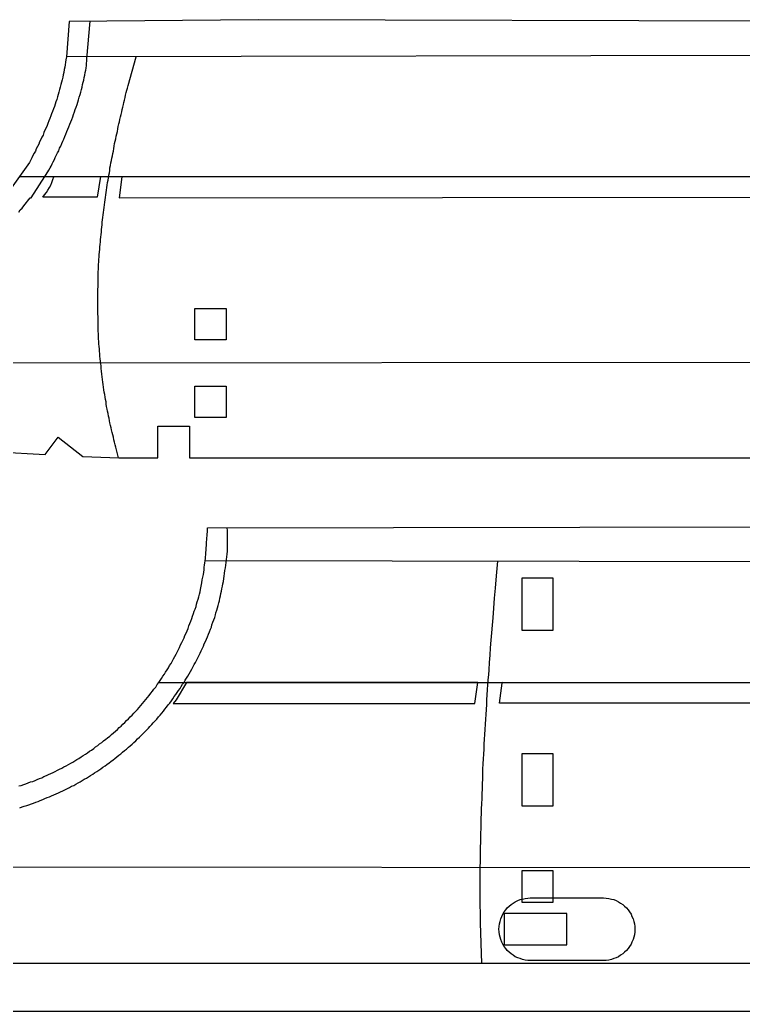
# Model space of a CAD drawing. Extents: x 11 to 591, y 39 to 419.
# Drawn here: x 410.3 to 469.1, y 39 to 119.6 of the extents above; entities that cross this region are included whole.
import ezdxf

# ---------------------------------------------------------------- set-up
doc = ezdxf.new("R2010")
doc.units = 0
doc.layers.get('0').update_dxf_attribs({"linetype": 'CONTINUOUS'})

msp = doc.modelspace()

# ---------------------------------------------------------------- linework, layer by layer
at = {"color": 3}
for p, q in [((414.265419, 119.505266), (414.040419, 116.605266)), ((429.640419, 119.630266), (414.265419, 119.505266)), ((512.665419, 119.430266), (429.640419, 119.630266)), ((413.965419, 116.180266), (413.940419, 115.980266)), ((413.990419, 116.380266), (413.965419, 116.180266)), ((414.040419, 116.605266), (413.990419, 116.380266)), ((413.865419, 115.580266), (413.840419, 115.355266)), ((413.915419, 115.780266), (413.865419, 115.580266)), ((413.940419, 115.980266), (413.915419, 115.780266)), ((413.690419, 114.755266), (413.640419, 114.555266)), ((413.740419, 114.955266), (413.690419, 114.755266)), ((413.790419, 115.155266), (413.740419, 114.955266)), ((413.840419, 115.355266), (413.790419, 115.155266)), ((413.440419, 113.755266), (413.365419, 113.555266)), ((413.490419, 113.955266), (413.440419, 113.755266)), ((413.540419, 114.155266), (413.490419, 113.955266)), ((413.590419, 114.355266), (413.540419, 114.155266)), ((413.640419, 114.555266), (413.590419, 114.355266)), ((413.190419, 112.955266), (413.115419, 112.780266)), ((413.265419, 113.155266), (413.190419, 112.955266)), ((413.315419, 113.355266), (413.265419, 113.155266)), ((413.365419, 113.555266), (413.315419, 113.355266)), ((412.915419, 112.180266), (412.840419, 111.980266)), ((412.990419, 112.380266), (412.915419, 112.180266)), ((413.065419, 112.580266), (412.990419, 112.380266)), ((413.115419, 112.780266), (413.065419, 112.580266)), ((412.615419, 111.405266), (412.540419, 111.205266)), ((412.690419, 111.605266), (412.615419, 111.405266)), ((412.765419, 111.805266), (412.690419, 111.605266)), ((412.840419, 111.980266), (412.765419, 111.805266)), ((412.290419, 110.655266), (412.215419, 110.455266)), ((412.390419, 110.830266), (412.290419, 110.655266)), ((412.465419, 111.030266), (412.390419, 110.830266)), ((412.540419, 111.205266), (412.465419, 111.030266)), ((411.965419, 109.880266), (411.865419, 109.705266)), ((412.040419, 110.080266), (411.965419, 109.880266)), ((412.140419, 110.255266), (412.040419, 110.080266)), ((412.215419, 110.455266), (412.140419, 110.255266)), ((411.515419, 108.955266), (411.415419, 108.780266)), ((411.590419, 109.130266), (411.515419, 108.955266)), ((411.690419, 109.330266), (411.590419, 109.130266)), ((411.790419, 109.505266), (411.690419, 109.330266)), ((411.865419, 109.705266), (411.790419, 109.505266)), ((411.140419, 108.230266), (411.040419, 108.030266)), ((411.240419, 108.405266), (411.140419, 108.230266)), ((411.315419, 108.580266), (411.240419, 108.405266)), ((411.415419, 108.780266), (411.315419, 108.580266)), ((411.040419, 108.030266), (409.265419, 105.555266)), ((516.640419, 106.855266), (410.265419, 106.855266)), ((357.990419, 91.680266), (577.065419, 91.880266)), ((421.490419, 83.980266), (421.490419, 86.555266)), ((421.490419, 86.555266), (424.065419, 86.555266)), ((424.065419, 86.555266), (424.065419, 83.980266)), ((412.315419, 84.255266), (413.365419, 85.655266)), ((413.365419, 85.655266), (415.390419, 84.105266)), ((406.815419, 84.555266), (412.315419, 84.255266)), ((415.390419, 84.105266), (418.315419, 83.980266)), ((418.315419, 83.980266), (421.490419, 83.980266)), ((424.065419, 83.980266), (552.740419, 83.980266)), ((425.515419, 78.280266), (508.565419, 78.455266)), ((425.515419, 78.005266), (425.515419, 78.280266)), ((425.440419, 77.055266), (425.490419, 77.730266)), ((425.490419, 77.730266), (425.515419, 78.005266)), ((425.415419, 76.655266), (425.440419, 76.855266)), ((425.415419, 76.480266), (425.415419, 76.655266)), ((425.440419, 76.855266), (425.440419, 77.055266)), ((425.365419, 75.930266), (425.390419, 76.105266)), ((425.365419, 75.780266), (425.365419, 75.930266)), ((425.390419, 76.280266), (425.415419, 76.480266)), ((425.390419, 76.105266), (425.390419, 76.280266)), ((425.240419, 74.880266), (425.265419, 75.080266)), ((425.265419, 75.080266), (425.290419, 75.255266)), ((425.290419, 75.255266), (425.315419, 75.430266)), ((425.315419, 75.430266), (425.340419, 75.605266)), ((425.340419, 75.605266), (425.365419, 75.780266)), ((425.090419, 74.055266), (425.140419, 74.280266)), ((425.140419, 74.280266), (425.190419, 74.480266)), ((425.190419, 74.480266), (425.215419, 74.680266)), ((425.215419, 74.680266), (425.240419, 74.880266)), ((424.965419, 73.280266), (425.015419, 73.555266)), ((425.015419, 73.555266), (425.065419, 73.805266)), ((425.065419, 73.805266), (425.090419, 74.055266)), ((424.765419, 72.480266), (424.815419, 72.680266)), ((424.815419, 72.680266), (424.865419, 72.880266)), ((424.865419, 72.880266), (424.915419, 73.080266)), ((424.915419, 73.080266), (424.965419, 73.280266)), ((424.515419, 71.680266), (424.590419, 71.880266)), ((424.590419, 71.880266), (424.640419, 72.080266)), ((424.640419, 72.080266), (424.690419, 72.280266)), ((424.690419, 72.280266), (424.765419, 72.480266)), ((424.240419, 70.905266), (424.315419, 71.105266)), ((424.315419, 71.105266), (424.390419, 71.305266)), ((424.390419, 71.305266), (424.440419, 71.505266)), ((424.440419, 71.505266), (424.515419, 71.680266)), ((423.940419, 70.105266), (424.015419, 70.305266)), ((424.015419, 70.305266), (424.090419, 70.505266)), ((424.090419, 70.505266), (424.165419, 70.705266)), ((424.165419, 70.705266), (424.240419, 70.905266)), ((423.615419, 69.330266), (423.690419, 69.530266)), ((423.690419, 69.530266), (423.790419, 69.730266)), ((423.790419, 69.730266), (423.865419, 69.905266)), ((423.865419, 69.905266), (423.940419, 70.105266)), ((423.240419, 68.555266), (423.340419, 68.755266)), ((423.340419, 68.755266), (423.440419, 68.955266)), ((423.440419, 68.955266), (423.515419, 69.130266)), ((423.515419, 69.130266), (423.615419, 69.330266)), ((422.765419, 67.630266), (422.865419, 67.805266)), ((422.865419, 67.805266), (422.965419, 68.005266)), ((422.965419, 68.005266), (423.065419, 68.180266)), ((423.065419, 68.180266), (423.165419, 68.380266)), ((423.165419, 68.380266), (423.240419, 68.555266)), ((422.340419, 66.905266), (422.440419, 67.080266)), ((422.440419, 67.080266), (422.565419, 67.255266)), ((422.565419, 67.255266), (422.665419, 67.455266)), ((422.665419, 67.455266), (422.765419, 67.630266)), ((421.790419, 66.030266), (421.890419, 66.205266)), ((421.890419, 66.205266), (422.015419, 66.380266)), ((422.015419, 66.380266), (422.115419, 66.555266)), ((422.115419, 66.555266), (422.240419, 66.730266)), ((422.240419, 66.730266), (422.340419, 66.905266)), ((421.315419, 65.330266), (421.440419, 65.530266)), ((421.440419, 65.530266), (421.565419, 65.705266)), ((421.565419, 65.705266), (421.665419, 65.855266)), ((421.565419, 65.705266), (527.940419, 65.705266)), ((421.665419, 65.855266), (421.790419, 66.030266)), ((420.640419, 64.480266), (420.790419, 64.655266)), ((420.790419, 64.655266), (420.915419, 64.830266)), ((420.915419, 64.830266), (421.040419, 65.005266)), ((421.040419, 65.005266), (421.165419, 65.155266)), ((421.165419, 65.155266), (421.315419, 65.330266)), ((419.965419, 63.680266), (420.090419, 63.830266)), ((420.090419, 63.830266), (420.240419, 63.980266)), ((420.240419, 63.980266), (420.365419, 64.155266)), ((420.365419, 64.155266), (420.515419, 64.330266)), ((420.515419, 64.330266), (420.640419, 64.480266)), ((419.240419, 62.905266), (419.390419, 63.055266)), ((419.390419, 63.055266), (419.540419, 63.205266)), ((419.540419, 63.205266), (419.665419, 63.355266)), ((419.665419, 63.355266), (419.815419, 63.505266)), ((419.815419, 63.505266), (419.965419, 63.680266)), ((418.340419, 62.030266), (418.490419, 62.155266)), ((418.490419, 62.155266), (418.640419, 62.305266)), ((418.640419, 62.305266), (418.790419, 62.455266)), ((418.790419, 62.455266), (418.940419, 62.605266)), ((418.940419, 62.605266), (419.090419, 62.755266)), ((419.090419, 62.755266), (419.240419, 62.905266)), ((417.390419, 61.205266), (417.565419, 61.330266)), ((417.565419, 61.330266), (417.715419, 61.480266)), ((417.715419, 61.480266), (417.865419, 61.605266)), ((417.865419, 61.605266), (418.040419, 61.755266)), ((418.040419, 61.755266), (418.190419, 61.880266)), ((418.190419, 61.880266), (418.340419, 62.030266)), ((416.415419, 60.455266), (416.590419, 60.580266)), ((416.590419, 60.580266), (416.740419, 60.705266)), ((416.740419, 60.705266), (416.915419, 60.830266)), ((416.915419, 60.830266), (417.065419, 60.955266)), ((417.065419, 60.955266), (417.240419, 61.080266)), ((417.240419, 61.080266), (417.390419, 61.205266)), ((415.240419, 59.655266), (415.415419, 59.755266)), ((415.415419, 59.755266), (415.590419, 59.880266)), ((415.590419, 59.880266), (415.765419, 59.980266)), ((415.765419, 59.980266), (415.915419, 60.105266)), ((415.915419, 60.105266), (416.090419, 60.205266)), ((416.090419, 60.205266), (416.265419, 60.330266)), ((416.265419, 60.330266), (416.415419, 60.455266)), ((413.840419, 58.830266), (414.015419, 58.930266)), ((414.015419, 58.930266), (414.215419, 59.030266)), ((414.215419, 59.030266), (414.390419, 59.130266)), ((414.390419, 59.130266), (414.565419, 59.230266)), ((414.565419, 59.230266), (414.740419, 59.330266)), ((414.740419, 59.330266), (414.890419, 59.430266)), ((414.890419, 59.430266), (415.065419, 59.530266)), ((415.065419, 59.530266), (415.240419, 59.655266)), ((412.215419, 58.055266), (412.415419, 58.130266)), ((412.415419, 58.130266), (412.590419, 58.205266)), ((412.590419, 58.205266), (412.765419, 58.305266)), ((412.765419, 58.305266), (412.965419, 58.380266)), ((412.965419, 58.380266), (413.140419, 58.455266)), ((413.140419, 58.455266), (413.315419, 58.555266)), ((413.315419, 58.555266), (413.490419, 58.655266)), ((413.490419, 58.655266), (413.665419, 58.730266)), ((413.665419, 58.730266), (413.840419, 58.830266)), ((410.165419, 57.280266), (410.365419, 57.330266)), ((410.365419, 57.330266), (410.565419, 57.405266)), ((410.565419, 57.405266), (410.740419, 57.455266)), ((410.740419, 57.455266), (410.940419, 57.530266)), ((410.940419, 57.530266), (411.115419, 57.605266)), ((411.115419, 57.605266), (411.315419, 57.655266)), ((411.315419, 57.655266), (411.490419, 57.730266)), ((411.490419, 57.730266), (411.665419, 57.805266)), ((411.665419, 57.805266), (411.865419, 57.880266)), ((411.865419, 57.880266), (412.040419, 57.955266)), ((412.040419, 57.955266), (412.215419, 58.055266)), ((580.215419, 50.530266), (361.115419, 50.705266)), ((514.140419, 42.830266), (385.465419, 42.830266))]:
    msp.add_line(p, q, dxfattribs=at)
at = {"color": 1}
for p, q in [((415.715419, 116.455266), (415.965419, 119.530266)), ((512.840419, 116.805266), (414.015419, 116.605266)), ((415.690419, 116.080266), (415.715419, 116.280266)), ((415.715419, 116.280266), (415.715419, 116.455266)), ((419.065419, 114.280266), (419.715419, 116.605266)), ((415.565419, 115.330266), (415.615419, 115.530266)), ((415.615419, 115.530266), (415.640419, 115.705266)), ((415.640419, 115.705266), (415.665419, 115.905266)), ((415.665419, 115.905266), (415.690419, 116.080266)), ((415.415419, 114.555266), (415.465419, 114.730266)), ((415.465419, 114.730266), (415.490419, 114.930266)), ((415.490419, 114.930266), (415.540419, 115.130266)), ((415.540419, 115.130266), (415.565419, 115.330266)), ((415.165419, 113.555266), (415.215419, 113.755266)), ((415.215419, 113.755266), (415.265419, 113.955266)), ((415.265419, 113.955266), (415.315419, 114.155266)), ((415.315419, 114.155266), (415.365419, 114.355266)), ((415.365419, 114.355266), (415.415419, 114.555266)), ((418.915419, 113.705266), (418.965419, 113.905266)), ((418.965419, 113.905266), (419.015419, 114.080266)), ((419.015419, 114.080266), (419.065419, 114.280266)), ((414.965419, 112.930266), (415.040419, 113.130266)), ((415.040419, 113.130266), (415.090419, 113.330266)), ((415.090419, 113.330266), (415.165419, 113.555266)), ((418.715419, 112.905266), (418.765419, 113.105266)), ((418.765419, 113.105266), (418.815419, 113.305266)), ((418.815419, 113.305266), (418.865419, 113.505266)), ((418.865419, 113.505266), (418.915419, 113.705266)), ((414.690419, 112.130266), (414.765419, 112.330266)), ((414.765419, 112.330266), (414.840419, 112.530266)), ((414.840419, 112.530266), (414.915419, 112.730266)), ((414.915419, 112.730266), (414.965419, 112.930266)), ((418.540419, 112.130266), (418.590419, 112.330266)), ((418.590419, 112.330266), (418.640419, 112.530266)), ((418.640419, 112.530266), (418.690419, 112.730266)), ((418.690419, 112.730266), (418.715419, 112.905266)), ((414.390419, 111.330266), (414.490419, 111.530266)), ((414.490419, 111.530266), (414.565419, 111.730266)), ((414.565419, 111.730266), (414.615419, 111.930266)), ((414.615419, 111.930266), (414.690419, 112.130266)), ((418.365419, 111.330266), (418.390419, 111.530266)), ((418.390419, 111.530266), (418.440419, 111.730266)), ((418.440419, 111.730266), (418.490419, 111.930266)), ((418.490419, 111.930266), (418.540419, 112.130266)), ((413.990419, 110.330266), (414.090419, 110.530266)), ((414.090419, 110.530266), (414.165419, 110.730266)), ((414.165419, 110.730266), (414.240419, 110.930266)), ((414.240419, 110.930266), (414.315419, 111.130266)), ((414.315419, 111.130266), (414.390419, 111.330266)), ((418.140419, 110.355266), (418.190419, 110.555266)), ((418.190419, 110.555266), (418.215419, 110.755266)), ((418.215419, 110.755266), (418.265419, 110.955266)), ((418.265419, 110.955266), (418.315419, 111.155266)), ((418.315419, 111.155266), (418.365419, 111.330266)), ((413.665419, 109.555266), (413.740419, 109.755266)), ((413.740419, 109.755266), (413.840419, 109.930266)), ((413.840419, 109.930266), (413.915419, 110.130266)), ((413.915419, 110.130266), (413.990419, 110.330266)), ((417.965419, 109.555266), (418.015419, 109.755266)), ((418.015419, 109.755266), (418.065419, 109.955266)), ((418.065419, 109.955266), (418.090419, 110.155266)), ((418.090419, 110.155266), (418.140419, 110.355266)), ((413.315419, 108.805266), (413.415419, 108.980266)), ((413.415419, 108.980266), (413.490419, 109.180266)), ((413.490419, 109.180266), (413.590419, 109.355266)), ((413.590419, 109.355266), (413.665419, 109.555266)), ((417.815419, 108.755266), (417.865419, 108.955266)), ((417.865419, 108.955266), (417.890419, 109.155266)), ((417.890419, 109.155266), (417.940419, 109.355266)), ((417.940419, 109.355266), (417.965419, 109.555266)), ((412.965419, 108.080266), (413.065419, 108.255266)), ((413.065419, 108.255266), (413.140419, 108.430266)), ((413.140419, 108.430266), (413.240419, 108.630266)), ((413.240419, 108.630266), (413.315419, 108.805266)), ((417.665419, 107.980266), (417.715419, 108.180266)), ((417.715419, 108.180266), (417.740419, 108.380266)), ((417.740419, 108.380266), (417.790419, 108.555266)), ((417.790419, 108.555266), (417.815419, 108.755266)), ((412.540419, 107.255266), (412.615419, 107.405266)), ((412.615419, 107.405266), (412.715419, 107.580266)), ((412.715419, 107.580266), (412.790419, 107.730266)), ((412.790419, 107.730266), (412.890419, 107.905266)), ((412.890419, 107.905266), (412.965419, 108.080266)), ((417.540419, 107.180266), (417.565419, 107.380266)), ((417.565419, 107.380266), (417.590419, 107.580266)), ((417.590419, 107.580266), (417.640419, 107.780266)), ((417.640419, 107.780266), (417.665419, 107.980266)), ((411.165419, 105.155266), (412.540419, 107.255266)), ((412.865419, 106.405266), (412.940419, 106.630266)), ((412.940419, 106.630266), (413.015419, 106.855266)), ((413.015419, 106.855266), (413.015419, 106.880266)), ((413.015419, 106.880266), (416.815419, 106.880266)), ((416.815419, 106.880266), (416.540419, 105.205266)), ((417.390419, 106.380266), (417.440419, 106.580266)), ((417.440419, 106.580266), (417.465419, 106.780266)), ((417.465419, 106.780266), (417.490419, 106.980266)), ((417.490419, 106.980266), (417.540419, 107.180266)), ((418.565419, 106.855266), (418.340419, 105.155266)), ((488.665419, 106.905266), (418.565419, 106.855266)), ((412.415419, 105.580266), (412.540419, 105.780266)), ((412.540419, 105.780266), (412.665419, 105.980266)), ((412.665419, 105.980266), (412.765419, 106.180266)), ((412.765419, 106.180266), (412.865419, 106.405266)), ((417.265419, 105.580266), (417.315419, 105.780266)), ((417.315419, 105.780266), (417.340419, 105.980266)), ((417.340419, 105.980266), (417.365419, 106.180266)), ((417.365419, 106.180266), (417.390419, 106.380266)), ((410.565419, 104.480266), (411.090419, 105.155266)), ((411.090419, 105.155266), (411.165419, 105.155266)), ((412.115419, 105.205266), (412.265419, 105.380266)), ((416.540419, 105.205266), (412.115419, 105.205266)), ((412.265419, 105.380266), (412.415419, 105.580266)), ((417.165419, 104.780266), (417.190419, 104.980266)), ((417.190419, 104.980266), (417.215419, 105.180266)), ((417.215419, 105.180266), (417.240419, 105.380266)), ((417.240419, 105.380266), (417.265419, 105.580266)), ((418.340419, 105.155266), (488.890419, 105.205266)), ((410.165419, 103.980266), (410.290419, 104.155266)), ((410.290419, 104.155266), (410.440419, 104.305266)), ((410.440419, 104.305266), (410.565419, 104.480266)), ((417.065419, 103.955266), (417.090419, 104.155266)), ((417.090419, 104.155266), (417.115419, 104.355266)), ((417.115419, 104.355266), (417.140419, 104.580266)), ((417.140419, 104.580266), (417.165419, 104.780266)), ((416.965419, 103.155266), (416.990419, 103.355266)), ((416.990419, 103.355266), (417.015419, 103.555266)), ((417.015419, 103.555266), (417.040419, 103.755266)), ((417.040419, 103.755266), (417.065419, 103.955266)), ((416.890419, 102.555266), (416.915419, 102.755266)), ((416.890419, 102.355266), (416.890419, 102.555266)), ((416.915419, 102.755266), (416.940419, 102.955266)), ((416.940419, 102.955266), (416.965419, 103.155266)), ((416.815419, 101.755266), (416.840419, 101.955266)), ((416.815419, 101.555266), (416.815419, 101.755266)), ((416.840419, 101.955266), (416.865419, 102.155266)), ((416.865419, 102.155266), (416.890419, 102.355266)), ((416.740419, 100.730266), (416.765419, 100.955266)), ((416.765419, 101.155266), (416.790419, 101.355266)), ((416.765419, 100.955266), (416.765419, 101.155266)), ((416.790419, 101.355266), (416.815419, 101.555266)), ((416.690419, 100.130266), (416.715419, 100.330266)), ((416.690419, 99.930266), (416.690419, 100.130266)), ((416.715419, 100.530266), (416.740419, 100.730266)), ((416.715419, 100.330266), (416.715419, 100.530266)), ((416.640419, 99.130266), (416.665419, 99.330266)), ((416.665419, 99.730266), (416.690419, 99.930266)), ((416.665419, 99.530266), (416.665419, 99.730266)), ((416.665419, 99.330266), (416.665419, 99.530266)), ((416.615419, 98.530266), (416.640419, 98.730266)), ((416.615419, 98.305266), (416.615419, 98.530266)), ((416.640419, 98.930266), (416.640419, 99.130266)), ((416.640419, 98.730266), (416.640419, 98.930266)), ((416.590419, 97.705266), (416.615419, 97.905266)), ((416.590419, 97.505266), (416.590419, 97.705266)), ((416.615419, 98.105266), (416.615419, 98.305266)), ((416.615419, 97.905266), (416.615419, 98.105266)), ((416.590419, 97.305266), (416.590419, 97.505266)), ((416.590419, 97.105266), (416.590419, 97.305266)), ((416.590419, 96.905266), (416.590419, 97.105266)), ((416.590419, 96.705266), (416.590419, 96.905266)), ((416.590419, 96.505266), (416.590419, 96.705266)), ((416.590419, 96.305266), (416.590419, 96.505266)), ((416.590419, 96.105266), (416.590419, 96.305266)), ((416.590419, 95.880266), (416.590419, 96.105266)), ((416.590419, 95.680266), (416.590419, 95.880266)), ((416.615419, 95.480266), (416.590419, 95.680266)), ((416.615419, 95.280266), (416.615419, 95.480266)), ((416.615419, 95.080266), (416.615419, 95.280266)), ((416.615419, 94.880266), (416.615419, 95.080266)), ((416.615419, 94.680266), (416.615419, 94.880266)), ((416.640419, 94.480266), (416.615419, 94.680266)), ((416.640419, 94.280266), (416.640419, 94.480266)), ((416.665419, 94.080266), (416.640419, 94.280266)), ((416.665419, 93.880266), (416.665419, 94.080266)), ((416.665419, 93.680266), (416.665419, 93.880266)), ((416.690419, 93.455266), (416.665419, 93.680266)), ((416.690419, 93.255266), (416.690419, 93.455266)), ((416.715419, 93.055266), (416.690419, 93.255266)), ((416.740419, 92.855266), (416.715419, 93.055266)), ((416.740419, 92.655266), (416.740419, 92.855266)), ((416.765419, 92.455266), (416.740419, 92.655266)), ((416.765419, 92.255266), (416.765419, 92.455266)), ((416.790419, 92.055266), (416.765419, 92.255266)), ((416.815419, 91.855266), (416.790419, 92.055266)), ((416.840419, 91.655266), (416.815419, 91.855266)), ((416.865419, 91.455266), (416.840419, 91.655266)), ((416.865419, 91.255266), (416.865419, 91.455266)), ((416.890419, 91.030266), (416.865419, 91.255266)), ((416.915419, 90.805266), (416.890419, 91.030266)), ((416.940419, 90.580266), (416.915419, 90.805266)), ((416.990419, 90.355266), (416.940419, 90.580266)), ((417.015419, 90.155266), (416.990419, 90.355266)), ((417.040419, 89.955266), (417.015419, 90.155266)), ((417.065419, 89.730266), (417.040419, 89.955266)), ((417.090419, 89.530266), (417.065419, 89.730266)), ((417.115419, 89.330266), (417.090419, 89.530266)), ((417.165419, 89.130266), (417.115419, 89.330266)), ((417.190419, 88.930266), (417.165419, 89.130266)), ((417.215419, 88.730266), (417.190419, 88.930266)), ((417.265419, 88.555266), (417.215419, 88.730266)), ((417.290419, 88.355266), (417.265419, 88.555266)), ((417.315419, 88.155266), (417.290419, 88.355266)), ((417.365419, 87.955266), (417.315419, 88.155266)), ((417.390419, 87.780266), (417.365419, 87.955266)), ((417.440419, 87.580266), (417.390419, 87.780266)), ((417.465419, 87.380266), (417.440419, 87.580266)), ((417.515419, 87.205266), (417.465419, 87.380266)), ((417.540419, 87.005266), (417.515419, 87.205266)), ((417.590419, 86.830266), (417.540419, 87.005266)), ((417.640419, 86.630266), (417.590419, 86.830266)), ((417.690419, 86.430266), (417.640419, 86.630266)), ((417.715419, 86.255266), (417.690419, 86.430266)), ((417.765419, 86.055266), (417.715419, 86.255266)), ((417.815419, 85.855266), (417.765419, 86.055266)), ((417.865419, 85.655266), (417.815419, 85.855266)), ((417.915419, 85.455266), (417.865419, 85.655266)), ((417.965419, 85.255266), (417.915419, 85.455266)), ((418.015419, 85.055266), (417.965419, 85.255266)), ((418.065419, 84.855266), (418.015419, 85.055266)), ((418.115419, 84.630266), (418.065419, 84.855266)), ((418.165419, 84.430266), (418.115419, 84.630266)), ((418.240419, 84.205266), (418.165419, 84.430266)), ((418.290419, 83.980266), (418.240419, 84.205266)), ((427.140419, 78.080266), (427.115419, 78.280266)), ((427.140419, 77.880266), (427.140419, 78.080266)), ((427.165419, 77.680266), (427.140419, 77.880266)), ((427.165419, 77.480266), (427.165419, 77.680266)), ((427.165419, 77.255266), (427.165419, 77.480266)), ((427.140419, 76.605266), (427.165419, 76.830266)), ((427.165419, 77.055266), (427.165419, 77.255266)), ((427.165419, 76.830266), (427.165419, 77.055266)), ((427.065419, 75.705266), (427.090419, 75.930266)), ((427.090419, 75.930266), (427.115419, 76.155266)), ((427.115419, 76.155266), (427.140419, 76.380266)), ((427.140419, 76.380266), (427.140419, 76.605266)), ((425.365419, 75.630266), (524.190419, 75.430266)), ((426.940419, 74.805266), (426.990419, 75.030266)), ((426.990419, 75.030266), (427.015419, 75.255266)), ((427.015419, 75.255266), (427.040419, 75.480266)), ((427.040419, 75.480266), (427.065419, 75.705266)), ((449.115419, 75.580266), (449.015419, 74.380266)), ((426.840419, 74.155266), (426.890419, 74.355266)), ((426.890419, 74.355266), (426.915419, 74.580266)), ((426.915419, 74.580266), (426.940419, 74.805266)), ((449.015419, 74.380266), (448.940419, 73.380266)), ((426.690419, 73.330266), (426.740419, 73.530266)), ((426.740419, 73.530266), (426.765419, 73.730266)), ((426.765419, 73.730266), (426.815419, 73.930266)), ((426.815419, 73.930266), (426.840419, 74.155266)), ((426.540419, 72.555266), (426.590419, 72.755266)), ((426.590419, 72.755266), (426.615419, 72.955266)), ((426.615419, 72.955266), (426.665419, 73.130266)), ((426.665419, 73.130266), (426.690419, 73.330266)), ((448.940419, 73.380266), (448.865419, 72.555266)), ((426.340419, 71.780266), (426.390419, 71.980266)), ((426.390419, 71.980266), (426.440419, 72.180266)), ((426.440419, 72.180266), (426.490419, 72.355266)), ((426.490419, 72.355266), (426.540419, 72.555266)), ((448.865419, 72.555266), (448.790419, 71.755266)), ((426.040419, 70.805266), (426.115419, 71.005266)), ((426.115419, 71.005266), (426.165419, 71.205266)), ((426.165419, 71.205266), (426.215419, 71.380266)), ((426.215419, 71.380266), (426.290419, 71.580266)), ((426.290419, 71.580266), (426.340419, 71.780266)), ((448.790419, 71.755266), (448.740419, 70.955266)), ((425.765419, 70.030266), (425.840419, 70.205266)), ((425.840419, 70.205266), (425.890419, 70.405266)), ((425.890419, 70.405266), (425.965419, 70.605266)), ((425.965419, 70.605266), (426.040419, 70.805266)), ((448.690419, 70.355266), (448.640419, 69.755266)), ((448.740419, 70.955266), (448.690419, 70.355266)), ((425.440419, 69.230266), (425.515419, 69.430266)), ((425.515419, 69.430266), (425.615419, 69.630266)), ((425.615419, 69.630266), (425.690419, 69.830266)), ((425.690419, 69.830266), (425.765419, 70.030266)), ((448.640419, 69.755266), (448.590419, 69.155266)), ((425.090419, 68.455266), (425.190419, 68.655266)), ((425.190419, 68.655266), (425.265419, 68.855266)), ((425.265419, 68.855266), (425.365419, 69.030266)), ((425.365419, 69.030266), (425.440419, 69.230266)), ((448.590419, 69.155266), (448.540419, 68.530266)), ((424.740419, 67.705266), (424.815419, 67.880266)), ((424.815419, 67.880266), (424.915419, 68.080266)), ((424.915419, 68.080266), (425.015419, 68.280266)), ((425.015419, 68.280266), (425.090419, 68.455266)), ((448.490419, 67.930266), (448.440419, 67.330266)), ((448.540419, 68.530266), (448.490419, 67.930266)), ((424.340419, 66.955266), (424.440419, 67.155266)), ((424.440419, 67.155266), (424.540419, 67.330266)), ((424.540419, 67.330266), (424.640419, 67.505266)), ((424.640419, 67.505266), (424.740419, 67.705266)), ((448.440419, 67.330266), (448.415419, 66.730266)), ((423.815419, 66.055266), (423.915419, 66.230266)), ((423.915419, 66.230266), (424.040419, 66.405266)), ((424.040419, 66.405266), (424.140419, 66.605266)), ((424.140419, 66.605266), (424.240419, 66.780266)), ((424.240419, 66.780266), (424.340419, 66.955266)), ((448.390419, 66.330266), (448.340419, 65.930266)), ((448.415419, 66.730266), (448.390419, 66.330266)), ((423.815419, 65.705266), (422.965419, 64.280266)), ((423.290419, 65.205266), (423.390419, 65.380266)), ((423.390419, 65.380266), (423.490419, 65.555266)), ((423.490419, 65.555266), (423.615419, 65.705266)), ((423.615419, 65.705266), (423.715419, 65.880266)), ((423.715419, 65.880266), (423.815419, 66.055266)), ((447.515419, 65.705266), (423.815419, 65.705266)), ((447.290419, 64.005266), (447.515419, 65.705266)), ((448.315419, 65.530266), (448.290419, 65.105266)), ((448.340419, 65.930266), (448.315419, 65.530266)), ((449.290419, 64.030266), (449.490419, 65.655266)), ((449.490419, 65.655266), (449.490419, 65.730266)), ((449.490419, 65.730266), (449.515419, 65.730266)), ((449.515419, 65.730266), (519.640419, 65.680266)), ((422.715419, 64.380266), (422.815419, 64.555266)), ((422.815419, 64.555266), (422.940419, 64.730266)), ((422.940419, 64.730266), (423.065419, 64.880266)), ((423.065419, 64.880266), (423.165419, 65.055266)), ((423.165419, 65.055266), (423.290419, 65.205266)), ((448.265419, 64.705266), (448.240419, 64.305266)), ((448.290419, 65.105266), (448.265419, 64.705266)), ((422.190419, 63.705266), (422.315419, 63.880266)), ((422.315419, 63.880266), (422.465419, 64.030266)), ((422.465419, 64.030266), (422.590419, 64.205266)), ((422.590419, 64.205266), (422.715419, 64.380266)), ((422.965419, 64.280266), (422.740419, 64.005266)), ((422.740419, 64.005266), (447.290419, 64.005266)), ((448.215419, 63.905266), (448.190419, 63.505266)), ((448.240419, 64.305266), (448.215419, 63.905266)), ((519.840419, 63.980266), (449.290419, 64.030266)), ((421.540419, 62.905266), (421.665419, 63.055266)), ((421.665419, 63.055266), (421.815419, 63.205266)), ((421.815419, 63.205266), (421.940419, 63.380266)), ((421.940419, 63.380266), (422.065419, 63.530266)), ((422.065419, 63.530266), (422.190419, 63.705266)), ((448.165419, 63.105266), (448.140419, 62.705266)), ((448.190419, 63.505266), (448.165419, 63.105266)), ((420.715419, 61.980266), (420.840419, 62.130266)), ((420.840419, 62.130266), (420.990419, 62.280266)), ((420.990419, 62.280266), (421.115419, 62.430266)), ((421.115419, 62.430266), (421.265419, 62.580266)), ((421.265419, 62.580266), (421.390419, 62.730266)), ((421.390419, 62.730266), (421.540419, 62.905266)), ((448.115419, 62.305266), (448.090419, 61.880266)), ((448.140419, 62.705266), (448.115419, 62.305266)), ((419.990419, 61.255266), (420.140419, 61.380266)), ((420.140419, 61.380266), (420.265419, 61.530266)), ((420.265419, 61.530266), (420.415419, 61.680266)), ((420.415419, 61.680266), (420.565419, 61.830266)), ((420.565419, 61.830266), (420.715419, 61.980266)), ((448.065419, 61.480266), (448.040419, 61.080266)), ((448.090419, 61.880266), (448.065419, 61.480266)), ((419.090419, 60.430266), (419.240419, 60.555266)), ((419.240419, 60.555266), (419.390419, 60.680266)), ((419.390419, 60.680266), (419.540419, 60.830266)), ((419.540419, 60.830266), (419.690419, 60.955266)), ((419.690419, 60.955266), (419.840419, 61.105266)), ((419.840419, 61.105266), (419.990419, 61.255266)), ((448.040419, 61.080266), (448.015419, 60.680266)), ((448.015419, 60.680266), (448.015419, 60.280266)), ((418.140419, 59.655266), (418.315419, 59.780266)), ((418.315419, 59.780266), (418.465419, 59.905266)), ((418.465419, 59.905266), (418.615419, 60.030266)), ((418.615419, 60.030266), (418.765419, 60.155266)), ((418.765419, 60.155266), (418.940419, 60.280266)), ((418.940419, 60.280266), (419.090419, 60.430266)), ((447.990419, 59.880266), (447.965419, 59.480266)), ((448.015419, 60.280266), (447.990419, 59.880266)), ((417.015419, 58.805266), (417.190419, 58.930266)), ((417.190419, 58.930266), (417.340419, 59.030266)), ((417.340419, 59.030266), (417.515419, 59.155266)), ((417.515419, 59.155266), (417.665419, 59.280266)), ((417.665419, 59.280266), (417.840419, 59.405266)), ((417.840419, 59.405266), (417.990419, 59.530266)), ((417.990419, 59.530266), (418.140419, 59.655266)), ((447.940419, 59.080266), (447.915419, 58.655266)), ((447.965419, 59.480266), (447.940419, 59.080266)), ((415.840419, 58.030266), (416.015419, 58.130266)), ((416.015419, 58.130266), (416.190419, 58.255266)), ((416.190419, 58.255266), (416.340419, 58.355266)), ((416.340419, 58.355266), (416.515419, 58.455266)), ((416.515419, 58.455266), (416.690419, 58.580266)), ((416.690419, 58.580266), (416.840419, 58.680266)), ((416.840419, 58.680266), (417.015419, 58.805266)), ((447.915419, 58.255266), (447.890419, 57.855266)), ((447.915419, 58.655266), (447.915419, 58.255266)), ((414.465419, 57.255266), (414.640419, 57.330266)), ((414.640419, 57.330266), (414.815419, 57.430266)), ((414.815419, 57.430266), (414.990419, 57.530266)), ((414.990419, 57.530266), (415.165419, 57.630266)), ((415.165419, 57.630266), (415.315419, 57.730266)), ((415.315419, 57.730266), (415.490419, 57.830266)), ((415.490419, 57.830266), (415.665419, 57.930266)), ((415.665419, 57.930266), (415.840419, 58.030266)), ((447.890419, 57.855266), (447.865419, 57.455266)), ((447.865419, 57.455266), (447.865419, 57.055266)), ((412.665419, 56.405266), (412.840419, 56.480266)), ((412.840419, 56.480266), (413.015419, 56.555266)), ((413.015419, 56.555266), (413.215419, 56.630266)), ((413.215419, 56.630266), (413.390419, 56.730266)), ((413.390419, 56.730266), (413.565419, 56.805266)), ((413.565419, 56.805266), (413.740419, 56.880266)), ((413.740419, 56.880266), (413.915419, 56.980266)), ((413.915419, 56.980266), (414.090419, 57.055266)), ((414.090419, 57.055266), (414.290419, 57.155266)), ((414.290419, 57.155266), (414.465419, 57.255266)), ((447.865419, 57.055266), (447.840419, 56.655266)), ((447.840419, 56.655266), (447.840419, 56.255266)), ((410.615419, 55.630266), (410.815419, 55.705266)), ((410.815419, 55.705266), (410.990419, 55.755266)), ((410.990419, 55.755266), (411.190419, 55.830266)), ((411.190419, 55.830266), (411.365419, 55.880266)), ((411.365419, 55.880266), (411.565419, 55.955266)), ((411.565419, 55.955266), (411.740419, 56.030266)), ((411.740419, 56.030266), (411.915419, 56.105266)), ((411.915419, 56.105266), (412.115419, 56.180266)), ((412.115419, 56.180266), (412.290419, 56.255266)), ((412.290419, 56.255266), (412.490419, 56.330266)), ((412.490419, 56.330266), (412.665419, 56.405266)), ((447.815419, 55.830266), (447.790419, 55.430266)), ((447.840419, 56.255266), (447.815419, 55.830266)), ((410.240419, 55.505266), (410.440419, 55.580266)), ((410.440419, 55.580266), (410.615419, 55.630266)), ((447.790419, 55.030266), (447.765419, 54.630266)), ((447.790419, 55.430266), (447.790419, 55.030266)), ((447.765419, 54.630266), (447.765419, 54.230266)), ((447.765419, 54.230266), (447.765419, 53.830266)), ((447.765419, 53.830266), (447.740419, 53.430266)), ((447.740419, 53.430266), (447.740419, 53.005266)), ((447.740419, 52.605266), (447.715419, 52.405266)), ((447.740419, 53.005266), (447.740419, 52.805266)), ((447.740419, 52.805266), (447.740419, 52.605266)), ((447.715419, 52.405266), (447.715419, 52.205266)), ((447.715419, 52.205266), (447.715419, 52.005266)), ((447.715419, 52.005266), (447.715419, 51.805266)), ((447.715419, 51.805266), (447.715419, 51.605266)), ((447.715419, 51.005266), (447.690419, 50.805266)), ((447.715419, 51.605266), (447.715419, 51.405266)), ((447.715419, 51.405266), (447.715419, 51.205266)), ((447.715419, 51.205266), (447.715419, 51.005266)), ((447.690419, 50.805266), (447.690419, 50.580266)), ((447.690419, 50.580266), (447.690419, 50.380266)), ((447.690419, 50.380266), (447.690419, 50.180266)), ((447.690419, 50.180266), (447.690419, 49.980266)), ((447.690419, 49.980266), (447.690419, 49.780266)), ((447.690419, 49.780266), (447.690419, 49.580266)), ((447.690419, 49.580266), (447.690419, 49.380266)), ((447.690419, 49.380266), (447.690419, 49.180266)), ((447.690419, 49.180266), (447.690419, 48.980266)), ((447.690419, 48.980266), (447.690419, 48.780266)), ((447.690419, 48.780266), (447.690419, 48.580266)), ((447.690419, 48.580266), (447.690419, 48.380266)), ((447.690419, 48.380266), (447.690419, 48.180266)), ((447.690419, 48.180266), (447.690419, 47.955266)), ((447.690419, 47.955266), (447.690419, 47.755266)), ((447.690419, 47.755266), (447.690419, 47.555266)), ((450.065419, 47.505266), (450.240419, 47.630266)), ((450.240419, 47.630266), (450.390419, 47.755266)), ((450.390419, 47.755266), (450.565419, 47.855266)), ((450.565419, 47.855266), (450.765419, 47.955266)), ((450.765419, 47.955266), (450.965419, 48.030266)), ((450.965419, 48.030266), (451.165419, 48.080266)), ((451.165419, 48.080266), (451.365419, 48.130266)), ((451.365419, 48.130266), (451.590419, 48.155266)), ((451.590419, 48.155266), (451.790419, 48.180266)), ((451.790419, 48.180266), (457.740419, 48.180266)), ((457.740419, 48.180266), (457.965419, 48.155266)), ((457.965419, 48.155266), (458.190419, 48.130266)), ((458.190419, 48.130266), (458.390419, 48.080266)), ((458.390419, 48.080266), (458.590419, 48.030266)), ((458.590419, 48.030266), (458.790419, 47.955266)), ((458.790419, 47.955266), (458.965419, 47.855266)), ((458.965419, 47.855266), (459.140419, 47.755266)), ((459.140419, 47.755266), (459.315419, 47.630266)), ((459.315419, 47.630266), (459.465419, 47.505266)), ((447.690419, 47.555266), (447.690419, 47.355266)), ((447.690419, 47.355266), (447.715419, 47.155266)), ((447.715419, 47.155266), (447.715419, 46.955266)), ((447.715419, 46.955266), (447.715419, 46.755266)), ((449.465419, 46.655266), (449.565419, 46.855266)), ((449.565419, 46.855266), (449.665419, 47.030266)), ((449.665419, 47.030266), (449.790419, 47.205266)), ((449.790419, 47.205266), (449.915419, 47.355266)), ((449.915419, 47.355266), (450.065419, 47.505266)), ((459.465419, 47.505266), (459.615419, 47.355266)), ((459.615419, 47.355266), (459.765419, 47.205266)), ((459.765419, 47.205266), (459.865419, 47.030266)), ((459.865419, 47.030266), (459.990419, 46.855266)), ((459.990419, 46.855266), (460.065419, 46.655266)), ((447.715419, 46.755266), (447.715419, 46.555266)), ((447.715419, 46.555266), (447.715419, 46.355266)), ((447.715419, 46.355266), (447.715419, 46.155266)), ((447.715419, 46.155266), (447.815419, 42.830266)), ((449.265419, 45.855266), (449.290419, 46.055266)), ((449.290419, 46.055266), (449.340419, 46.255266)), ((449.340419, 46.255266), (449.390419, 46.480266)), ((449.390419, 46.480266), (449.465419, 46.655266)), ((460.065419, 46.655266), (460.165419, 46.480266)), ((460.165419, 46.480266), (460.215419, 46.255266)), ((460.215419, 46.255266), (460.265419, 46.055266)), ((460.265419, 46.055266), (460.290419, 45.855266)), ((449.240419, 45.630266), (449.265419, 45.855266)), ((449.265419, 45.405266), (449.240419, 45.630266)), ((449.290419, 45.180266), (449.265419, 45.405266)), ((449.340419, 44.980266), (449.290419, 45.180266)), ((460.265419, 45.180266), (460.215419, 44.980266)), ((460.290419, 45.405266), (460.265419, 45.180266)), ((460.290419, 45.855266), (460.290419, 45.630266)), ((460.290419, 45.630266), (460.290419, 45.405266)), ((449.390419, 44.780266), (449.340419, 44.980266)), ((449.465419, 44.580266), (449.390419, 44.780266)), ((449.565419, 44.405266), (449.465419, 44.580266)), ((449.665419, 44.230266), (449.565419, 44.405266)), ((459.990419, 44.405266), (459.865419, 44.230266)), ((460.065419, 44.580266), (459.990419, 44.405266)), ((460.165419, 44.780266), (460.065419, 44.580266)), ((460.215419, 44.980266), (460.165419, 44.780266)), ((449.790419, 44.055266), (449.665419, 44.230266)), ((449.915419, 43.905266), (449.790419, 44.055266)), ((450.065419, 43.755266), (449.915419, 43.905266)), ((450.240419, 43.630266), (450.065419, 43.755266)), ((450.390419, 43.505266), (450.240419, 43.630266)), ((459.315419, 43.630266), (459.140419, 43.505266)), ((459.465419, 43.755266), (459.315419, 43.630266)), ((459.615419, 43.905266), (459.465419, 43.755266)), ((459.765419, 44.055266), (459.615419, 43.905266)), ((459.865419, 44.230266), (459.765419, 44.055266)), ((450.565419, 43.380266), (450.390419, 43.505266)), ((450.765419, 43.305266), (450.565419, 43.380266)), ((450.965419, 43.230266), (450.765419, 43.305266)), ((451.165419, 43.155266), (450.965419, 43.230266)), ((451.365419, 43.105266), (451.165419, 43.155266)), ((451.590419, 43.080266), (451.365419, 43.105266)), ((451.790419, 43.080266), (451.590419, 43.080266)), ((457.740419, 43.080266), (451.790419, 43.080266)), ((457.965419, 43.080266), (457.740419, 43.080266)), ((458.190419, 43.105266), (457.965419, 43.080266)), ((458.390419, 43.155266), (458.190419, 43.105266)), ((458.590419, 43.230266), (458.390419, 43.155266)), ((458.790419, 43.305266), (458.590419, 43.230266)), ((458.965419, 43.380266), (458.790419, 43.305266)), ((459.140419, 43.505266), (458.965419, 43.380266))]:
    msp.add_line(p, q, dxfattribs=at)
at = {"color": 7}
for p, q in [((424.490419, 96.130266), (427.040419, 96.130266)), ((424.490419, 93.580266), (424.490419, 96.130266)), ((427.040419, 96.130266), (427.040419, 93.580266)), ((427.040419, 93.580266), (424.490419, 93.580266)), ((424.490419, 87.255266), (424.490419, 89.805266)), ((424.490419, 89.805266), (427.040419, 89.805266)), ((427.040419, 89.805266), (427.040419, 87.255266)), ((427.040419, 87.255266), (424.490419, 87.255266)), ((453.665419, 74.205266), (451.115419, 74.205266)), ((451.115419, 74.205266), (451.115419, 69.955266)), ((453.665419, 69.955266), (453.665419, 74.205266)), ((451.115419, 69.955266), (453.665419, 69.955266)), ((453.665419, 59.905266), (451.115419, 59.905266)), ((451.115419, 59.905266), (451.115419, 55.655266)), ((453.665419, 55.655266), (453.665419, 59.905266)), ((451.115419, 55.655266), (453.665419, 55.655266)), ((453.665419, 50.380266), (451.115419, 50.380266)), ((451.115419, 50.380266), (451.115419, 47.830266)), ((453.665419, 47.830266), (453.665419, 50.380266)), ((451.115419, 47.830266), (453.665419, 47.830266)), ((454.765419, 46.905266), (449.665419, 46.905266)), ((449.665419, 46.905266), (449.665419, 44.355266)), ((454.765419, 44.355266), (454.765419, 46.905266)), ((449.665419, 44.355266), (454.765419, 44.355266))]:
    msp.add_line(p, q, dxfattribs=at)
at = {"color": 5}
msp.add_line((11.215419, 38.955266), (591.140419, 38.955266), dxfattribs=at)

doc.saveas('drawing.dxf')
